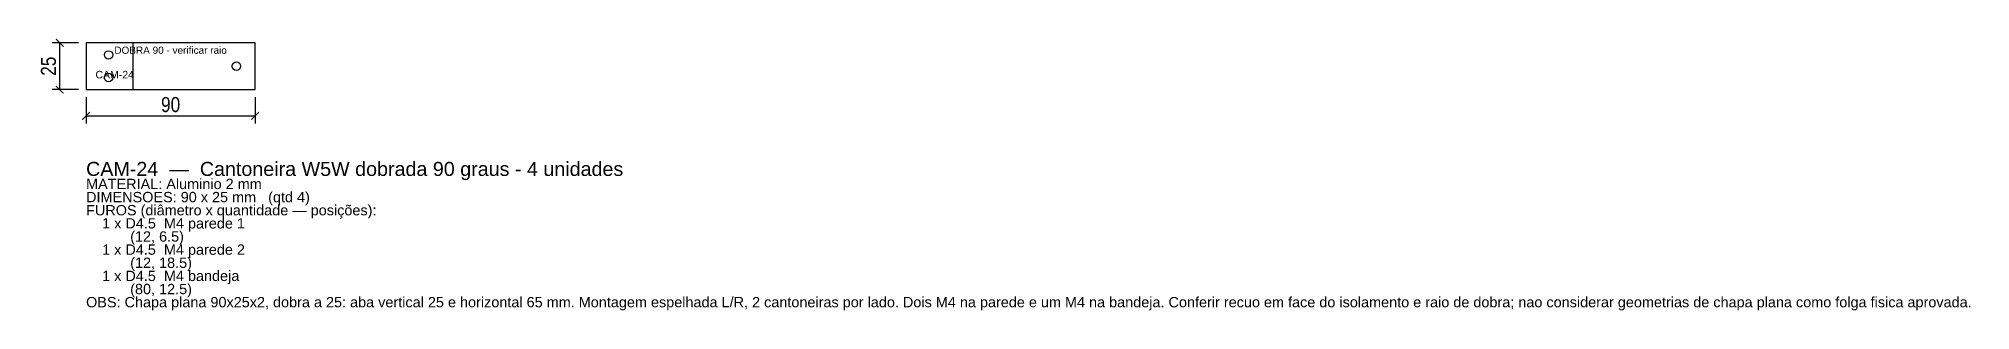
# Model space of a CAD drawing. Header units: millimetres. Extents: x -25 to 1003, y -118 to 27.
import ezdxf
from ezdxf.enums import TextEntityAlignment as Align

# ---------------------------------------------------------------- set-up
doc = ezdxf.new("R2010")
doc.units = ezdxf.units.MM
for name, color, linetype in [('CORTE', 1, 'Continuous'), ('COTA', 4, 'Continuous'), ('GRAVACAO', 3, 'Continuous'), ('TEXTO', 7, 'Continuous')]:
    doc.layers.add(name, color=color, linetype=linetype)
doc.styles.add('ARIAL', font='arial.ttf')
doc.styles.add('OpenSansCondensed-Light', font='OpenSansCondensed-Light.ttf')
doc.dimstyles.new('EZDXF', dxfattribs={"dimtxt": 8, "dimasz": 4, "dimexe": 4, "dimexo": 4, "dimgap": 2, "dimtad": 1, "dimdec": 0, "dimdsep": 46, "dimtxsty": 'OpenSansCondensed-Light', "dimblk": 'ARCHTICK', "dimcen": 2.5, "dimclrd": 4, "dimclre": 4, "dimclrt": 4, "dimazin": 3, "dimtfac": 0.5, "dimtmove": 2, "dimatfit": 3})

# ---------------------------------------------------------------- blocks, each defined once
blk = doc.blocks.new('_ARCHTICK')
at = {"color": 0, "linetype": 'BYBLOCK', "const_width": 0.15}
blk.add_lwpolyline([(-0.5, -0.5), (0.5, 0.5)], dxfattribs=at)

msp = doc.modelspace()

# ---------------------------------------------------------------- linework, layer by layer
at = {"layer": 'CORTE'}
msp.add_lwpolyline([(0, 0), (90, 0), (90, 25), (0, 25)], close=True, dxfattribs=at)
for centre in [(12, 18.5), (80, 12.5), (12, 6.5)]:
    msp.add_circle(centre, 2.25, dxfattribs=at)
at = {"layer": 'GRAVACAO'}
msp.add_line((25, 0), (25, 25), dxfattribs=at)

# ---------------------------------------------------------------- texts
at = {"layer": 'GRAVACAO', "style": 'ARIAL'}
msp.add_text('DOBRA 90 - verificar raio', height=3.8, dxfattribs=at).set_placement((45, 21), align=Align.MIDDLE_CENTER)
msp.add_text('CAM-24', height=4, dxfattribs=at).set_placement((5, 6))
at = {"layer": 'TEXTO', "style": 'ARIAL'}
for s, height, p in [('CAM-24  —  Cantoneira W5W dobrada 90 graus - 4 unidades', 7.5, (0, -46)), ('MATERIAL: Aluminio 2 mm', 5.5, (0, -53)), ('DIMENSOES: 90 x 25 mm   (qtd 4)', 5.5, (0, -60)), ('FUROS (diâmetro x quantidade — posições):', 5.5, (0, -67)), ('    1 x D4.5  M4 parede 1', 5.5, (0, -74)), ('    1 x D4.5  M4 parede 2', 5.5, (0, -88)), ('           (12, 6.5)', 5.5, (0, -81)), ('           (12, 18.5)', 5.5, (0, -95)), ('    1 x D4.5  M4 bandeja', 5.5, (0, -102)), ('OBS: Chapa plana 90x25x2, dobra a 25: aba vertical 25 e horizontal 65 mm. Montagem espelhada L/R, 2 cantoneiras por lado. Dois M4 na parede e um M4 na bandeja. Conferir recuo em face do isolamento e raio de dobra; nao considerar geometrias de chapa plana como folga fisica aprovada.', 5.5, (0, -116)), ('           (80, 12.5)', 5.5, (0, -109))]:
    msp.add_text(s, height=height, dxfattribs=at).set_placement(p)

# ---------------------------------------------------------------- dimensions: what is measured, and where the dimension line sits
at = {"layer": 'COTA'}
msp.add_linear_dim(base=(-14, 0), p1=(0, 0), p2=(0, 25), angle=90, dimstyle='EZDXF', dxfattribs=at).render()
msp.add_linear_dim(base=(0, -14), p1=(0, 0), p2=(90, 0), dimstyle='EZDXF', dxfattribs=at).render()

doc.saveas('drawing.dxf')
